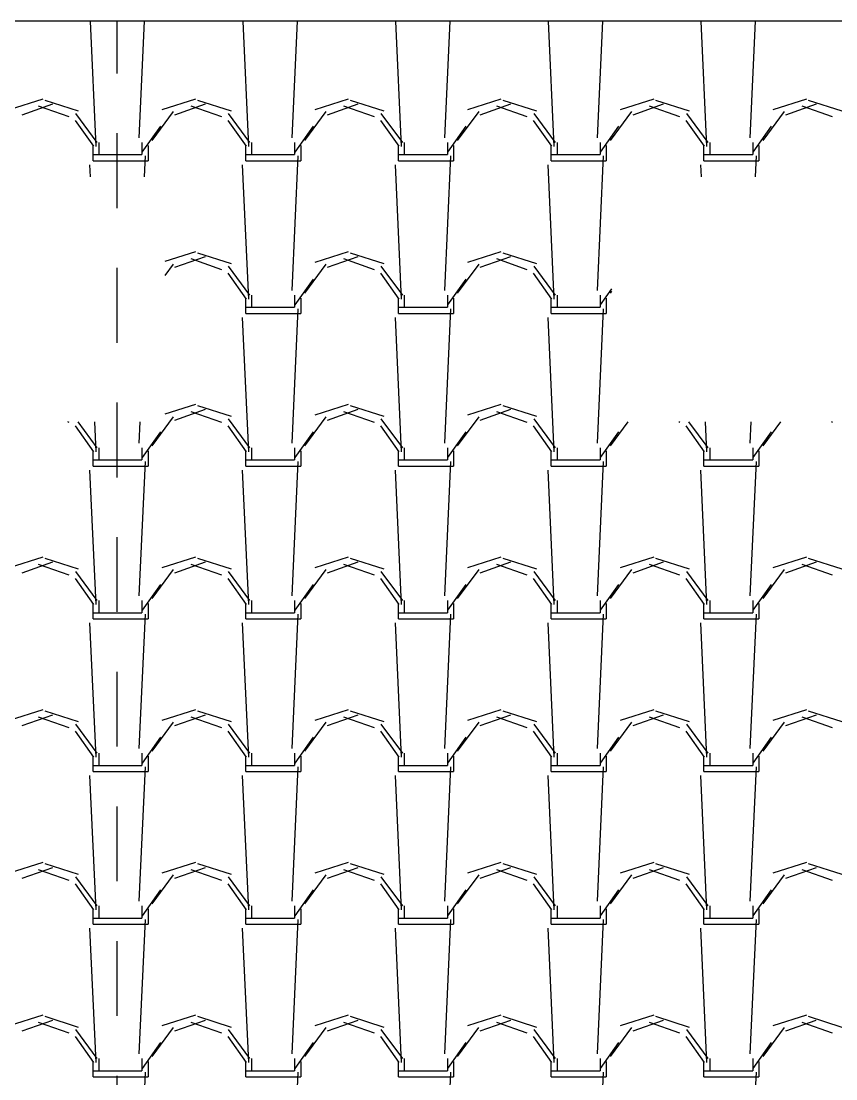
# Model space of a CAD drawing. Header units: millimetres. Extents: x 3923 to 4007, y 744 to 863.
# Drawn here: x 3938.466 to 3939.827, y 838.335 to 840.102 of the extents above; entities that cross this region are included whole.
import ezdxf

# ---------------------------------------------------------------- set-up
doc = ezdxf.new("R2010")
doc.units = ezdxf.units.MM
doc.linetypes.add('HIDDEN2', pattern=[0.1875, 0.125, -0.0625])
doc.layers.add('-HIDRO', color=8, linetype='Continuous')

msp = doc.modelspace()

# ---------------------------------------------------------------- linework, layer by layer
at = {"layer": '-HIDRO'}
msp.add_line((3941.0931, 840.1023), (3938.3715, 840.1023), dxfattribs=at)
at = {"layer": '-HIDRO', "linetype": 'Continuous'}
for p, q in [((3938.5915, 839.893), (3938.582, 840.1023)), ((3938.6638, 839.9076), (3938.6726, 840.1023)), ((3938.8466, 839.893), (3938.8371, 840.1023)), ((3938.9189, 839.9076), (3938.9278, 840.1023)), ((3939.1018, 839.893), (3939.0923, 840.1023)), ((3939.1741, 839.9076), (3939.1829, 840.1023)), ((3939.3569, 839.893), (3939.3474, 840.1023)), ((3939.4292, 839.9076), (3939.4381, 840.1023)), ((3939.6121, 839.893), (3939.6026, 840.1023)), ((3939.6844, 839.9076), (3939.6932, 840.1023)), ((3938.5026, 839.9719), (3938.4465, 839.9541)), ((3938.5624, 839.9518), (3938.5063, 839.9697)), ((3938.7577, 839.9719), (3938.7016, 839.9541)), ((3938.8176, 839.9518), (3938.7614, 839.9697)), ((3939.0129, 839.9719), (3938.9568, 839.9541)), ((3939.0727, 839.9518), (3939.0166, 839.9697)), ((3939.268, 839.9719), (3939.2119, 839.9541)), ((3939.3279, 839.9518), (3939.2717, 839.9697)), ((3939.5232, 839.9719), (3939.4671, 839.9541)), ((3939.583, 839.9518), (3939.5269, 839.9697)), ((3939.7783, 839.9719), (3939.7222, 839.9541)), ((3939.8382, 839.9518), (3939.782, 839.9697)), ((3938.5185, 839.9634), (3938.4675, 839.9455)), ((3938.5464, 839.9422), (3938.4953, 839.96)), ((3938.7205, 839.9513), (3938.6847, 839.9028)), ((3938.7737, 839.9634), (3938.7226, 839.9455)), ((3938.8015, 839.9422), (3938.7505, 839.96)), ((3938.9756, 839.9513), (3938.9399, 839.9028)), ((3939.0288, 839.9634), (3938.9778, 839.9455)), ((3939.0566, 839.9422), (3939.0056, 839.96)), ((3939.2308, 839.9513), (3939.195, 839.9028)), ((3939.284, 839.9634), (3939.2329, 839.9455)), ((3939.3118, 839.9422), (3939.2608, 839.96)), ((3939.4859, 839.9513), (3939.4502, 839.9028)), ((3939.5391, 839.9634), (3939.4881, 839.9455)), ((3939.5669, 839.9422), (3939.5159, 839.96)), ((3939.7411, 839.9513), (3939.7053, 839.9028)), ((3939.7943, 839.9634), (3939.7432, 839.9455)), ((3939.8221, 839.9422), (3939.7711, 839.96)), ((3938.5876, 839.8932), (3938.557, 839.9365)), ((3938.5935, 839.8995), (3938.5577, 839.948)), ((3938.8427, 839.8932), (3938.8121, 839.9365)), ((3938.8486, 839.8995), (3938.8129, 839.948)), ((3939.0979, 839.8932), (3939.0673, 839.9365)), ((3939.1038, 839.8995), (3939.068, 839.948)), ((3939.353, 839.8932), (3939.3224, 839.9365)), ((3939.3589, 839.8995), (3939.3232, 839.948)), ((3939.6082, 839.8932), (3939.5776, 839.9365)), ((3939.614, 839.8995), (3939.5783, 839.948)), ((3938.6989, 839.9266), (3938.6682, 839.8832)), ((3938.954, 839.9266), (3938.9234, 839.8832)), ((3939.2092, 839.9266), (3939.1786, 839.8832)), ((3939.4643, 839.9266), (3939.4337, 839.8832)), ((3939.7195, 839.9266), (3939.6889, 839.8832)), ((3938.5967, 839.8793), (3938.5967, 839.8997)), ((3938.6682, 839.8997), (3938.6682, 839.8793)), ((3938.8519, 839.8793), (3938.8519, 839.8997)), ((3938.9233, 839.8997), (3938.9233, 839.8793)), ((3939.107, 839.8793), (3939.107, 839.8997)), ((3939.1785, 839.8997), (3939.1785, 839.8793)), ((3939.3622, 839.8793), (3939.3622, 839.8997)), ((3939.4336, 839.8997), (3939.4336, 839.8793)), ((3939.6173, 839.8793), (3939.6173, 839.8997)), ((3939.6888, 839.8997), (3939.6888, 839.8793)), ((3938.5865, 839.8691), (3938.5865, 839.8946)), ((3938.5865, 839.8793), (3938.5967, 839.8793)), ((3938.5967, 839.8793), (3938.6682, 839.8793)), ((3938.6784, 839.8946), (3938.6784, 839.8691)), ((3938.8417, 839.8691), (3938.8417, 839.8946)), ((3938.8417, 839.8793), (3938.8519, 839.8793)), ((3938.8519, 839.8793), (3938.9233, 839.8793)), ((3938.9335, 839.8946), (3938.9335, 839.8691)), ((3939.0968, 839.8691), (3939.0968, 839.8946)), ((3939.0968, 839.8793), (3939.107, 839.8793)), ((3939.107, 839.8793), (3939.1785, 839.8793)), ((3939.1887, 839.8946), (3939.1887, 839.8691)), ((3939.352, 839.8691), (3939.352, 839.8946)), ((3939.352, 839.8793), (3939.3622, 839.8793)), ((3939.3622, 839.8793), (3939.4336, 839.8793)), ((3939.4438, 839.8946), (3939.4438, 839.8691)), ((3939.6071, 839.8691), (3939.6071, 839.8946)), ((3939.6071, 839.8793), (3939.6173, 839.8793)), ((3939.6173, 839.8793), (3939.6888, 839.8793)), ((3939.699, 839.8946), (3939.699, 839.8691)), ((3938.5822, 839.8422), (3938.5813, 839.8624)), ((3938.5865, 839.8691), (3938.5967, 839.8691)), ((3938.5967, 839.8691), (3938.6784, 839.8691)), ((3938.6724, 839.8422), (3938.674, 839.877)), ((3938.8466, 839.6378), (3938.8364, 839.8624)), ((3938.8417, 839.8691), (3938.8519, 839.8691)), ((3938.8519, 839.8691), (3938.9335, 839.8691)), ((3938.9189, 839.6525), (3938.9291, 839.877)), ((3939.1018, 839.6378), (3939.0916, 839.8624)), ((3939.0968, 839.8691), (3939.107, 839.8691)), ((3939.107, 839.8691), (3939.1887, 839.8691)), ((3939.1741, 839.6525), (3939.1843, 839.877)), ((3939.3569, 839.6378), (3939.3467, 839.8624)), ((3939.352, 839.8691), (3939.3622, 839.8691)), ((3939.3622, 839.8691), (3939.4438, 839.8691)), ((3939.4292, 839.6525), (3939.4394, 839.877)), ((3939.6028, 839.8422), (3939.6019, 839.8624)), ((3939.6071, 839.8691), (3939.6173, 839.8691)), ((3939.6173, 839.8691), (3939.699, 839.8691)), ((3939.693, 839.8422), (3939.6946, 839.877)), ((3938.7577, 839.7168), (3938.7066, 839.7005)), ((3938.7737, 839.7083), (3938.7226, 839.6904)), ((3938.8015, 839.687), (3938.7505, 839.7049)), ((3938.8176, 839.6967), (3938.7614, 839.7145)), ((3939.0129, 839.7168), (3938.9568, 839.6989)), ((3939.0288, 839.7083), (3938.9778, 839.6904)), ((3939.0567, 839.687), (3939.0056, 839.7049)), ((3939.0727, 839.6967), (3939.0166, 839.7145)), ((3939.268, 839.7168), (3939.2119, 839.6989)), ((3939.284, 839.7083), (3939.2329, 839.6904)), ((3939.3118, 839.687), (3939.2608, 839.7049)), ((3939.3279, 839.6967), (3939.2717, 839.7145)), ((3938.7205, 839.6962), (3938.7066, 839.6774)), ((3938.8486, 839.6443), (3938.8129, 839.6928)), ((3938.9756, 839.6962), (3938.9399, 839.6477)), ((3939.1038, 839.6443), (3939.068, 839.6928)), ((3939.2308, 839.6962), (3939.195, 839.6477)), ((3939.3589, 839.6443), (3939.3232, 839.6928)), ((3938.8427, 839.638), (3938.8121, 839.6814)), ((3938.954, 839.6714), (3938.9234, 839.6281)), ((3939.0979, 839.638), (3939.0673, 839.6814)), ((3939.2092, 839.6714), (3939.1786, 839.6281)), ((3939.353, 839.638), (3939.3224, 839.6814)), ((3939.4528, 839.6551), (3939.4337, 839.6281)), ((3939.4528, 839.6512), (3939.4502, 839.6477)), ((3938.8417, 839.6139), (3938.8417, 839.6395)), ((3938.8519, 839.6241), (3938.8519, 839.6446)), ((3938.9233, 839.6446), (3938.9233, 839.6241)), ((3938.9335, 839.6395), (3938.9335, 839.6139)), ((3939.0968, 839.6139), (3939.0968, 839.6395)), ((3939.107, 839.6241), (3939.107, 839.6446)), ((3939.1785, 839.6446), (3939.1785, 839.6241)), ((3939.1887, 839.6395), (3939.1887, 839.6139)), ((3939.352, 839.6139), (3939.352, 839.6395)), ((3939.3622, 839.6241), (3939.3622, 839.6446)), ((3939.4336, 839.6446), (3939.4336, 839.6241)), ((3939.4438, 839.6395), (3939.4438, 839.6139)), ((3938.8417, 839.6241), (3938.8519, 839.6241)), ((3938.8417, 839.6139), (3938.8519, 839.6139)), ((3938.8519, 839.6241), (3938.9233, 839.6241)), ((3938.8519, 839.6139), (3938.9335, 839.6139)), ((3938.9189, 839.3973), (3938.9291, 839.6218)), ((3939.0968, 839.6241), (3939.107, 839.6241)), ((3939.0968, 839.6139), (3939.107, 839.6139)), ((3939.107, 839.6241), (3939.1785, 839.6241)), ((3939.107, 839.6139), (3939.1887, 839.6139)), ((3939.1741, 839.3973), (3939.1843, 839.6218)), ((3939.352, 839.6241), (3939.3622, 839.6241)), ((3939.352, 839.6139), (3939.3622, 839.6139)), ((3939.3622, 839.6241), (3939.4336, 839.6241)), ((3939.3622, 839.6139), (3939.4438, 839.6139)), ((3939.4292, 839.3973), (3939.4394, 839.6218)), ((3938.8466, 839.3827), (3938.8364, 839.6072)), ((3939.1018, 839.3827), (3939.0916, 839.6072)), ((3939.3569, 839.3827), (3939.3467, 839.6072)), ((3938.7577, 839.4616), (3938.7066, 839.4454)), ((3938.8176, 839.4415), (3938.7614, 839.4594)), ((3939.0129, 839.4616), (3938.9568, 839.4438)), ((3939.0727, 839.4415), (3939.0166, 839.4594)), ((3939.268, 839.4616), (3939.2119, 839.4438)), ((3939.3279, 839.4415), (3939.2717, 839.4594)), ((3938.7205, 839.441), (3938.6847, 839.3925)), ((3938.7737, 839.4531), (3938.7226, 839.4352)), ((3938.8015, 839.4319), (3938.7505, 839.4497)), ((3938.8486, 839.3892), (3938.8129, 839.4377)), ((3938.9756, 839.441), (3938.9399, 839.3925)), ((3939.0288, 839.4531), (3938.9778, 839.4352)), ((3939.0567, 839.4319), (3939.0056, 839.4497)), ((3939.1038, 839.3892), (3939.068, 839.4377)), ((3939.2308, 839.441), (3939.195, 839.3925)), ((3939.284, 839.4531), (3939.2329, 839.4352)), ((3939.3118, 839.4319), (3939.2608, 839.4497)), ((3939.3589, 839.3892), (3939.3232, 839.4377)), ((3938.5464, 839.4319), (3938.5444, 839.4326)), ((3938.5876, 839.3829), (3938.557, 839.4262)), ((3938.5935, 839.3892), (3938.5615, 839.4326)), ((3938.5915, 839.3827), (3938.5892, 839.4326)), ((3938.6638, 839.3973), (3938.6654, 839.4326)), ((3938.8427, 839.3829), (3938.8121, 839.4262)), ((3939.0979, 839.3829), (3939.0673, 839.4262)), ((3939.353, 839.3829), (3939.3224, 839.4262)), ((3939.4797, 839.4326), (3939.4502, 839.3925)), ((3939.567, 839.4319), (3939.565, 839.4326)), ((3939.6082, 839.3829), (3939.5776, 839.4262)), ((3939.614, 839.3892), (3939.5821, 839.4326)), ((3939.6121, 839.3827), (3939.6098, 839.4326)), ((3939.6844, 839.3973), (3939.686, 839.4326)), ((3939.7348, 839.4326), (3939.7053, 839.3925)), ((3939.8221, 839.4319), (3939.8201, 839.4326)), ((3938.6989, 839.4163), (3938.6683, 839.3729)), ((3938.954, 839.4163), (3938.9234, 839.3729)), ((3939.2092, 839.4163), (3939.1786, 839.3729)), ((3939.4643, 839.4163), (3939.4337, 839.3729)), ((3939.7195, 839.4163), (3939.6889, 839.3729)), ((3938.5865, 839.3588), (3938.5865, 839.3843)), ((3938.5967, 839.369), (3938.5967, 839.3894)), ((3938.6682, 839.3894), (3938.6682, 839.369)), ((3938.6784, 839.3843), (3938.6784, 839.3588)), ((3938.8417, 839.3588), (3938.8417, 839.3843)), ((3938.8519, 839.369), (3938.8519, 839.3894)), ((3938.9233, 839.3894), (3938.9233, 839.369)), ((3938.9335, 839.3843), (3938.9335, 839.3588)), ((3939.0968, 839.3588), (3939.0968, 839.3843)), ((3939.107, 839.369), (3939.107, 839.3894)), ((3939.1785, 839.3894), (3939.1785, 839.369)), ((3939.1887, 839.3843), (3939.1887, 839.3588)), ((3939.352, 839.3588), (3939.352, 839.3843)), ((3939.3622, 839.369), (3939.3622, 839.3894)), ((3939.4336, 839.3894), (3939.4336, 839.369)), ((3939.4438, 839.3843), (3939.4438, 839.3588)), ((3939.6071, 839.3588), (3939.6071, 839.3843)), ((3939.6173, 839.369), (3939.6173, 839.3894)), ((3939.6888, 839.3894), (3939.6888, 839.369)), ((3939.699, 839.3843), (3939.699, 839.3588)), ((3938.5865, 839.369), (3938.5967, 839.369)), ((3938.5967, 839.369), (3938.6682, 839.369)), ((3938.6638, 839.1422), (3938.674, 839.3667)), ((3938.8417, 839.369), (3938.8519, 839.369)), ((3938.8519, 839.369), (3938.9233, 839.369)), ((3938.9189, 839.1422), (3938.9291, 839.3667)), ((3939.0968, 839.369), (3939.107, 839.369)), ((3939.107, 839.369), (3939.1785, 839.369)), ((3939.1741, 839.1422), (3939.1843, 839.3667)), ((3939.352, 839.369), (3939.3622, 839.369)), ((3939.3622, 839.369), (3939.4336, 839.369)), ((3939.4292, 839.1422), (3939.4394, 839.3667)), ((3939.6071, 839.369), (3939.6173, 839.369)), ((3939.6173, 839.369), (3939.6888, 839.369)), ((3939.6844, 839.1422), (3939.6946, 839.3667)), ((3938.5915, 839.1275), (3938.5813, 839.3521)), ((3938.5865, 839.3588), (3938.5967, 839.3588)), ((3938.5967, 839.3588), (3938.6784, 839.3588)), ((3938.8466, 839.1275), (3938.8364, 839.3521)), ((3938.8417, 839.3588), (3938.8519, 839.3588)), ((3938.8519, 839.3588), (3938.9335, 839.3588)), ((3939.1018, 839.1275), (3939.0916, 839.3521)), ((3939.0968, 839.3588), (3939.107, 839.3588)), ((3939.107, 839.3588), (3939.1887, 839.3588)), ((3939.3569, 839.1275), (3939.3467, 839.3521)), ((3939.352, 839.3588), (3939.3622, 839.3588)), ((3939.3622, 839.3588), (3939.4438, 839.3588)), ((3939.6121, 839.1275), (3939.6019, 839.3521)), ((3939.6071, 839.3588), (3939.6173, 839.3588)), ((3939.6173, 839.3588), (3939.699, 839.3588)), ((3938.5026, 839.2065), (3938.4465, 839.1886)), ((3938.7577, 839.2065), (3938.7016, 839.1886)), ((3939.0129, 839.2065), (3938.9568, 839.1886)), ((3939.268, 839.2065), (3939.2119, 839.1886)), ((3939.5232, 839.2065), (3939.4671, 839.1886)), ((3939.7783, 839.2065), (3939.7222, 839.1886)), ((3938.5185, 839.198), (3938.4675, 839.1801)), ((3938.5464, 839.1767), (3938.4953, 839.1946)), ((3938.5624, 839.1864), (3938.5063, 839.2042)), ((3938.7737, 839.198), (3938.7226, 839.1801)), ((3938.8015, 839.1767), (3938.7505, 839.1946)), ((3938.8176, 839.1864), (3938.7614, 839.2042)), ((3939.0288, 839.198), (3938.9778, 839.1801)), ((3939.0567, 839.1767), (3939.0056, 839.1946)), ((3939.0727, 839.1864), (3939.0166, 839.2042)), ((3939.284, 839.198), (3939.2329, 839.1801)), ((3939.3118, 839.1767), (3939.2608, 839.1946)), ((3939.3279, 839.1864), (3939.2717, 839.2042)), ((3939.5391, 839.198), (3939.4881, 839.1801)), ((3939.567, 839.1767), (3939.5159, 839.1946)), ((3939.583, 839.1864), (3939.5269, 839.2042)), ((3939.7943, 839.198), (3939.7432, 839.1801)), ((3939.8221, 839.1767), (3939.7711, 839.1946)), ((3939.8382, 839.1864), (3939.782, 839.2042)), ((3938.5876, 839.1277), (3938.557, 839.1711)), ((3938.5935, 839.134), (3938.5577, 839.1825)), ((3938.7205, 839.1859), (3938.6847, 839.1374)), ((3938.8427, 839.1277), (3938.8121, 839.1711)), ((3938.8486, 839.134), (3938.8129, 839.1825)), ((3938.9756, 839.1859), (3938.9399, 839.1374)), ((3939.0979, 839.1277), (3939.0673, 839.1711)), ((3939.1038, 839.134), (3939.068, 839.1825)), ((3939.2308, 839.1859), (3939.195, 839.1374)), ((3939.353, 839.1277), (3939.3224, 839.1711)), ((3939.3589, 839.134), (3939.3232, 839.1825)), ((3939.4859, 839.1859), (3939.4502, 839.1374)), ((3939.6082, 839.1277), (3939.5776, 839.1711)), ((3939.6141, 839.134), (3939.5783, 839.1825)), ((3939.741, 839.1859), (3939.7053, 839.1374)), ((3938.6989, 839.1611), (3938.6683, 839.1178)), ((3938.954, 839.1612), (3938.9234, 839.1178)), ((3939.2092, 839.1612), (3939.1786, 839.1178)), ((3939.4643, 839.1612), (3939.4337, 839.1178)), ((3939.7195, 839.1612), (3939.6889, 839.1178)), ((3938.5865, 839.1036), (3938.5865, 839.1292)), ((3938.5967, 839.1138), (3938.5967, 839.1343)), ((3938.6682, 839.1343), (3938.6682, 839.1138)), ((3938.6784, 839.1292), (3938.6784, 839.1036)), ((3938.8417, 839.1036), (3938.8417, 839.1292)), ((3938.8519, 839.1138), (3938.8519, 839.1343)), ((3938.9233, 839.1343), (3938.9233, 839.1138)), ((3938.9335, 839.1292), (3938.9335, 839.1036)), ((3939.0968, 839.1036), (3939.0968, 839.1292)), ((3939.107, 839.1138), (3939.107, 839.1343)), ((3939.1785, 839.1343), (3939.1785, 839.1138)), ((3939.1887, 839.1292), (3939.1887, 839.1036)), ((3939.352, 839.1036), (3939.352, 839.1292)), ((3939.3622, 839.1138), (3939.3622, 839.1343)), ((3939.4336, 839.1343), (3939.4336, 839.1138)), ((3939.4438, 839.1292), (3939.4438, 839.1036)), ((3939.6071, 839.1036), (3939.6071, 839.1292)), ((3939.6173, 839.1138), (3939.6173, 839.1343)), ((3939.6888, 839.1343), (3939.6888, 839.1138)), ((3939.699, 839.1292), (3939.699, 839.1036)), ((3938.5865, 839.1138), (3938.5967, 839.1138)), ((3938.5865, 839.1036), (3938.5967, 839.1036)), ((3938.5967, 839.1138), (3938.6682, 839.1138)), ((3938.5967, 839.1036), (3938.6784, 839.1036)), ((3938.6638, 838.887), (3938.674, 839.1116)), ((3938.8417, 839.1138), (3938.8519, 839.1138)), ((3938.8417, 839.1036), (3938.8519, 839.1036)), ((3938.8519, 839.1138), (3938.9233, 839.1138)), ((3938.8519, 839.1036), (3938.9335, 839.1036)), ((3938.9189, 838.887), (3938.9291, 839.1115)), ((3939.0968, 839.1138), (3939.107, 839.1138)), ((3939.0968, 839.1036), (3939.107, 839.1036)), ((3939.107, 839.1138), (3939.1785, 839.1138)), ((3939.107, 839.1036), (3939.1887, 839.1036)), ((3939.1741, 838.887), (3939.1843, 839.1115)), ((3939.352, 839.1138), (3939.3622, 839.1138)), ((3939.352, 839.1036), (3939.3622, 839.1036)), ((3939.3622, 839.1138), (3939.4336, 839.1138)), ((3939.3622, 839.1036), (3939.4438, 839.1036)), ((3939.4292, 838.887), (3939.4394, 839.1115)), ((3939.6071, 839.1138), (3939.6173, 839.1138)), ((3939.6071, 839.1036), (3939.6173, 839.1036)), ((3939.6173, 839.1138), (3939.6888, 839.1138)), ((3939.6173, 839.1036), (3939.699, 839.1036)), ((3939.6844, 838.887), (3939.6946, 839.1115)), ((3938.5915, 838.8724), (3938.5813, 839.0969)), ((3938.8466, 838.8724), (3938.8364, 839.0969)), ((3939.1018, 838.8724), (3939.0916, 839.0969)), ((3939.3569, 838.8724), (3939.3467, 839.0969)), ((3939.6121, 838.8724), (3939.6019, 839.0969)), ((3938.5026, 838.9513), (3938.4465, 838.9335)), ((3938.5185, 838.9428), (3938.4675, 838.9249)), ((3938.5624, 838.9312), (3938.5063, 838.9491)), ((3938.7577, 838.9513), (3938.7016, 838.9335)), ((3938.7737, 838.9428), (3938.7226, 838.9249)), ((3938.8176, 838.9312), (3938.7614, 838.9491)), ((3939.0129, 838.9513), (3938.9568, 838.9335)), ((3939.0288, 838.9428), (3938.9778, 838.9249)), ((3939.0727, 838.9312), (3939.0166, 838.9491)), ((3939.268, 838.9513), (3939.2119, 838.9335)), ((3939.284, 838.9428), (3939.2329, 838.9249)), ((3939.3279, 838.9312), (3939.2717, 838.9491)), ((3939.5232, 838.9513), (3939.4671, 838.9335)), ((3939.5391, 838.9428), (3939.4881, 838.9249)), ((3939.583, 838.9312), (3939.5269, 838.9491)), ((3939.7783, 838.9513), (3939.7222, 838.9335)), ((3939.7943, 838.9428), (3939.7432, 838.9249)), ((3939.8382, 838.9312), (3939.782, 838.9491)), ((3938.5464, 838.9216), (3938.4953, 838.9394)), ((3938.5935, 838.8789), (3938.5577, 838.9274)), ((3938.7205, 838.9307), (3938.6847, 838.8822)), ((3938.8015, 838.9216), (3938.7505, 838.9394)), ((3938.8486, 838.8789), (3938.8129, 838.9274)), ((3938.9756, 838.9307), (3938.9399, 838.8822)), ((3939.0567, 838.9216), (3939.0056, 838.9394)), ((3939.1038, 838.8789), (3939.068, 838.9274)), ((3939.2308, 838.9307), (3939.195, 838.8822)), ((3939.3118, 838.9216), (3939.2608, 838.9394)), ((3939.3589, 838.8789), (3939.3232, 838.9274)), ((3939.4859, 838.9307), (3939.4502, 838.8822)), ((3939.567, 838.9216), (3939.5159, 838.9394)), ((3939.6141, 838.8789), (3939.5783, 838.9274)), ((3939.741, 838.9307), (3939.7053, 838.8822)), ((3939.8221, 838.9216), (3939.7711, 838.9394)), ((3938.5876, 838.8726), (3938.557, 838.9159)), ((3938.6989, 838.906), (3938.6683, 838.8626)), ((3938.8427, 838.8726), (3938.8121, 838.9159)), ((3938.954, 838.906), (3938.9234, 838.8626)), ((3939.0979, 838.8726), (3939.0673, 838.9159)), ((3939.2092, 838.906), (3939.1786, 838.8626)), ((3939.353, 838.8726), (3939.3224, 838.9159)), ((3939.4643, 838.906), (3939.4337, 838.8626)), ((3939.6082, 838.8726), (3939.5776, 838.9159)), ((3939.7195, 838.906), (3939.6889, 838.8626)), ((3938.5865, 838.8485), (3938.5865, 838.874)), ((3938.5967, 838.8587), (3938.5967, 838.8791)), ((3938.6682, 838.8791), (3938.6682, 838.8587)), ((3938.6784, 838.874), (3938.6784, 838.8485)), ((3938.8417, 838.8485), (3938.8417, 838.874)), ((3938.8519, 838.8587), (3938.8519, 838.8791)), ((3938.9233, 838.8791), (3938.9233, 838.8587)), ((3938.9335, 838.874), (3938.9335, 838.8485)), ((3939.0968, 838.8485), (3939.0968, 838.874)), ((3939.107, 838.8587), (3939.107, 838.8791)), ((3939.1785, 838.8791), (3939.1785, 838.8587)), ((3939.1887, 838.874), (3939.1887, 838.8485)), ((3939.352, 838.8485), (3939.352, 838.874)), ((3939.3622, 838.8587), (3939.3622, 838.8791)), ((3939.4336, 838.8791), (3939.4336, 838.8587)), ((3939.4438, 838.874), (3939.4438, 838.8485)), ((3939.6071, 838.8485), (3939.6071, 838.874)), ((3939.6173, 838.8587), (3939.6173, 838.8791)), ((3939.6888, 838.8791), (3939.6888, 838.8587)), ((3939.699, 838.874), (3939.699, 838.8485)), ((3938.5865, 838.8587), (3938.5967, 838.8587)), ((3938.5967, 838.8587), (3938.6682, 838.8587)), ((3938.6638, 838.6319), (3938.674, 838.8564)), ((3938.8417, 838.8587), (3938.8519, 838.8587)), ((3938.8519, 838.8587), (3938.9233, 838.8587)), ((3938.9189, 838.6319), (3938.9291, 838.8564)), ((3939.0968, 838.8587), (3939.107, 838.8587)), ((3939.107, 838.8587), (3939.1785, 838.8587)), ((3939.1741, 838.6319), (3939.1843, 838.8564)), ((3939.352, 838.8587), (3939.3622, 838.8587)), ((3939.3622, 838.8587), (3939.4336, 838.8587)), ((3939.4292, 838.6319), (3939.4394, 838.8564)), ((3939.6071, 838.8587), (3939.6173, 838.8587)), ((3939.6173, 838.8587), (3939.6888, 838.8587)), ((3939.6844, 838.6319), (3939.6946, 838.8564)), ((3938.5915, 838.6172), (3938.5813, 838.8418)), ((3938.5865, 838.8485), (3938.5967, 838.8485)), ((3938.5967, 838.8485), (3938.6784, 838.8485)), ((3938.8466, 838.6172), (3938.8364, 838.8418)), ((3938.8417, 838.8485), (3938.8519, 838.8485)), ((3938.8519, 838.8485), (3938.9335, 838.8485)), ((3939.1018, 838.6172), (3939.0916, 838.8418)), ((3939.0968, 838.8485), (3939.107, 838.8485)), ((3939.107, 838.8485), (3939.1887, 838.8485)), ((3939.3569, 838.6172), (3939.3467, 838.8418)), ((3939.352, 838.8485), (3939.3622, 838.8485)), ((3939.3622, 838.8485), (3939.4438, 838.8485)), ((3939.6121, 838.6172), (3939.6019, 838.8418)), ((3939.6071, 838.8485), (3939.6173, 838.8485)), ((3939.6173, 838.8485), (3939.699, 838.8485)), ((3938.5026, 838.6962), (3938.4465, 838.6783)), ((3938.5624, 838.6761), (3938.5063, 838.6939)), ((3938.7577, 838.6962), (3938.7016, 838.6783)), ((3938.8176, 838.6761), (3938.7614, 838.6939)), ((3939.0129, 838.6962), (3938.9568, 838.6783)), ((3939.0727, 838.6761), (3939.0166, 838.6939)), ((3939.268, 838.6962), (3939.2119, 838.6783)), ((3939.3279, 838.6761), (3939.2717, 838.6939)), ((3939.5232, 838.6962), (3939.4671, 838.6783)), ((3939.583, 838.6761), (3939.5269, 838.6939)), ((3939.7783, 838.6962), (3939.7222, 838.6783)), ((3939.8382, 838.6761), (3939.782, 838.6939)), ((3938.5185, 838.6876), (3938.4675, 838.6698)), ((3938.5464, 838.6664), (3938.4953, 838.6843)), ((3938.7205, 838.6756), (3938.6847, 838.6271)), ((3938.7737, 838.6876), (3938.7226, 838.6698)), ((3938.8015, 838.6664), (3938.7505, 838.6843)), ((3938.9756, 838.6756), (3938.9399, 838.6271)), ((3939.0288, 838.6876), (3938.9778, 838.6698)), ((3939.0567, 838.6664), (3939.0056, 838.6843)), ((3939.2308, 838.6756), (3939.195, 838.6271)), ((3939.284, 838.6876), (3939.2329, 838.6698)), ((3939.3118, 838.6664), (3939.2608, 838.6843)), ((3939.4859, 838.6756), (3939.4502, 838.6271)), ((3939.5391, 838.6876), (3939.4881, 838.6698)), ((3939.567, 838.6664), (3939.5159, 838.6843)), ((3939.741, 838.6756), (3939.7053, 838.6271)), ((3939.7943, 838.6876), (3939.7432, 838.6698)), ((3939.8221, 838.6664), (3939.7711, 838.6843)), ((3938.5876, 838.6174), (3938.557, 838.6608)), ((3938.5935, 838.6237), (3938.5577, 838.6722)), ((3938.8427, 838.6174), (3938.8121, 838.6608)), ((3938.8486, 838.6237), (3938.8129, 838.6722)), ((3939.0979, 838.6174), (3939.0673, 838.6608)), ((3939.1038, 838.6237), (3939.068, 838.6722)), ((3939.353, 838.6174), (3939.3224, 838.6608)), ((3939.3589, 838.6237), (3939.3232, 838.6722)), ((3939.6082, 838.6174), (3939.5776, 838.6608)), ((3939.6141, 838.6237), (3939.5783, 838.6722)), ((3938.6989, 838.6509), (3938.6683, 838.6075)), ((3938.954, 838.6509), (3938.9234, 838.6075)), ((3939.2092, 838.6509), (3939.1786, 838.6075)), ((3939.4643, 838.6509), (3939.4337, 838.6075)), ((3939.7195, 838.6509), (3939.6889, 838.6075)), ((3938.5967, 838.6035), (3938.5967, 838.624)), ((3938.6682, 838.624), (3938.6682, 838.6035)), ((3938.8519, 838.6035), (3938.8519, 838.624)), ((3938.9233, 838.624), (3938.9233, 838.6035)), ((3939.107, 838.6035), (3939.107, 838.624)), ((3939.1785, 838.624), (3939.1785, 838.6035)), ((3939.3622, 838.6035), (3939.3622, 838.624)), ((3939.4336, 838.624), (3939.4336, 838.6035)), ((3939.6173, 838.6035), (3939.6173, 838.624)), ((3939.6888, 838.624), (3939.6888, 838.6035)), ((3938.5865, 838.5933), (3938.5865, 838.6189)), ((3938.6784, 838.6189), (3938.6784, 838.5933)), ((3938.8417, 838.5933), (3938.8417, 838.6189)), ((3938.9335, 838.6189), (3938.9335, 838.5933)), ((3939.0968, 838.5933), (3939.0968, 838.6189)), ((3939.1887, 838.6189), (3939.1887, 838.5933)), ((3939.352, 838.5933), (3939.352, 838.6189)), ((3939.4438, 838.6189), (3939.4438, 838.5933)), ((3939.6071, 838.5933), (3939.6071, 838.6189)), ((3939.699, 838.6189), (3939.699, 838.5933)), ((3938.5865, 838.6035), (3938.5967, 838.6035)), ((3938.5865, 838.5933), (3938.5967, 838.5933)), ((3938.5967, 838.6035), (3938.6682, 838.6035)), ((3938.5967, 838.5933), (3938.6784, 838.5933)), ((3938.6638, 838.3767), (3938.674, 838.6013)), ((3938.8417, 838.6035), (3938.8519, 838.6035)), ((3938.8417, 838.5933), (3938.8519, 838.5933)), ((3938.8519, 838.6035), (3938.9233, 838.6035)), ((3938.8519, 838.5933), (3938.9335, 838.5933)), ((3938.9189, 838.3767), (3938.9291, 838.6012)), ((3939.0968, 838.6035), (3939.107, 838.6035)), ((3939.0968, 838.5933), (3939.107, 838.5933)), ((3939.107, 838.6035), (3939.1785, 838.6035)), ((3939.107, 838.5933), (3939.1887, 838.5933)), ((3939.1741, 838.3767), (3939.1843, 838.6012)), ((3939.352, 838.6035), (3939.3622, 838.6035)), ((3939.352, 838.5933), (3939.3622, 838.5933)), ((3939.3622, 838.6035), (3939.4336, 838.6035)), ((3939.3622, 838.5933), (3939.4438, 838.5933)), ((3939.4292, 838.3767), (3939.4394, 838.6012)), ((3939.6071, 838.6035), (3939.6173, 838.6035)), ((3939.6071, 838.5933), (3939.6173, 838.5933)), ((3939.6173, 838.6035), (3939.6888, 838.6035)), ((3939.6173, 838.5933), (3939.699, 838.5933)), ((3939.6844, 838.3767), (3939.6946, 838.6012)), ((3938.5915, 838.3621), (3938.5813, 838.5866)), ((3938.8466, 838.3621), (3938.8364, 838.5866)), ((3939.1018, 838.3621), (3939.0916, 838.5866)), ((3939.3569, 838.3621), (3939.3467, 838.5866)), ((3939.6121, 838.3621), (3939.6019, 838.5866)), ((3938.5026, 838.441), (3938.4465, 838.4232)), ((3938.5185, 838.4325), (3938.4675, 838.4146)), ((3938.5464, 838.4113), (3938.4953, 838.4291)), ((3938.5624, 838.4209), (3938.5063, 838.4388)), ((3938.7577, 838.441), (3938.7016, 838.4232)), ((3938.7737, 838.4325), (3938.7226, 838.4146)), ((3938.8015, 838.4113), (3938.7505, 838.4291)), ((3938.8176, 838.4209), (3938.7614, 838.4388)), ((3939.0129, 838.441), (3938.9568, 838.4232)), ((3939.0288, 838.4325), (3938.9778, 838.4146)), ((3939.0567, 838.4113), (3939.0056, 838.4291)), ((3939.0727, 838.4209), (3939.0166, 838.4388)), ((3939.268, 838.441), (3939.2119, 838.4232)), ((3939.2839, 838.4325), (3939.2329, 838.4146)), ((3939.3118, 838.4113), (3939.2608, 838.4291)), ((3939.3279, 838.4209), (3939.2717, 838.4388)), ((3939.5232, 838.441), (3939.4671, 838.4232)), ((3939.5391, 838.4325), (3939.4881, 838.4146)), ((3939.567, 838.4113), (3939.5159, 838.4291)), ((3939.583, 838.4209), (3939.5269, 838.4388)), ((3939.7783, 838.441), (3939.7222, 838.4232)), ((3939.7942, 838.4325), (3939.7432, 838.4146)), ((3939.8221, 838.4113), (3939.7711, 838.4291)), ((3939.8382, 838.4209), (3939.782, 838.4388)), ((3938.5935, 838.3686), (3938.5577, 838.4171)), ((3938.7205, 838.4204), (3938.6847, 838.3719)), ((3938.8486, 838.3686), (3938.8129, 838.4171)), ((3938.9756, 838.4204), (3938.9399, 838.3719)), ((3939.1038, 838.3686), (3939.068, 838.4171)), ((3939.2307, 838.4204), (3939.195, 838.3719)), ((3939.3589, 838.3686), (3939.3232, 838.4171)), ((3939.4859, 838.4204), (3939.4502, 838.3719)), ((3939.6141, 838.3686), (3939.5783, 838.4171)), ((3939.741, 838.4204), (3939.7053, 838.3719)), ((3938.5876, 838.3623), (3938.557, 838.4056)), ((3938.6989, 838.3957), (3938.6683, 838.3523)), ((3938.8427, 838.3623), (3938.8121, 838.4056)), ((3938.954, 838.3957), (3938.9234, 838.3523)), ((3939.0979, 838.3623), (3939.0673, 838.4056)), ((3939.2092, 838.3957), (3939.1786, 838.3523)), ((3939.353, 838.3623), (3939.3224, 838.4056)), ((3939.4643, 838.3957), (3939.4337, 838.3523)), ((3939.6082, 838.3623), (3939.5776, 838.4056)), ((3939.7195, 838.3957), (3939.6889, 838.3523)), ((3938.5865, 838.3382), (3938.5865, 838.3637)), ((3938.5967, 838.3484), (3938.5967, 838.3688)), ((3938.6682, 838.3688), (3938.6682, 838.3484)), ((3938.6784, 838.3637), (3938.6784, 838.3382)), ((3938.8417, 838.3382), (3938.8417, 838.3637)), ((3938.8519, 838.3484), (3938.8519, 838.3688)), ((3938.9233, 838.3688), (3938.9233, 838.3484)), ((3938.9335, 838.3637), (3938.9335, 838.3382)), ((3939.0968, 838.3382), (3939.0968, 838.3637)), ((3939.107, 838.3484), (3939.107, 838.3688)), ((3939.1785, 838.3688), (3939.1785, 838.3484)), ((3939.1887, 838.3637), (3939.1887, 838.3382)), ((3939.352, 838.3382), (3939.352, 838.3637)), ((3939.3622, 838.3484), (3939.3622, 838.3688)), ((3939.4336, 838.3688), (3939.4336, 838.3484)), ((3939.4438, 838.3637), (3939.4438, 838.3382)), ((3939.6071, 838.3382), (3939.6071, 838.3637)), ((3939.6173, 838.3484), (3939.6173, 838.3688)), ((3939.6888, 838.3688), (3939.6888, 838.3484)), ((3939.699, 838.3637), (3939.699, 838.3382)), ((3938.5865, 838.3484), (3938.5967, 838.3484)), ((3938.5967, 838.3484), (3938.6682, 838.3484)), ((3938.6638, 838.1216), (3938.674, 838.3461)), ((3938.8417, 838.3484), (3938.8519, 838.3484)), ((3938.8519, 838.3484), (3938.9233, 838.3484)), ((3938.9189, 838.1216), (3938.9291, 838.3461)), ((3939.0968, 838.3484), (3939.107, 838.3484)), ((3939.107, 838.3484), (3939.1785, 838.3484)), ((3939.1741, 838.1216), (3939.1843, 838.3461)), ((3939.352, 838.3484), (3939.3622, 838.3484)), ((3939.3622, 838.3484), (3939.4336, 838.3484)), ((3939.4292, 838.1216), (3939.4394, 838.3461)), ((3939.6071, 838.3484), (3939.6173, 838.3484)), ((3939.6173, 838.3484), (3939.6888, 838.3484)), ((3939.6844, 838.1216), (3939.6946, 838.3461)), ((3938.5865, 838.3382), (3938.5967, 838.3382)), ((3938.5967, 838.3382), (3938.6784, 838.3382)), ((3938.8417, 838.3382), (3938.8519, 838.3382)), ((3938.8519, 838.3382), (3938.9335, 838.3382)), ((3939.0968, 838.3382), (3939.107, 838.3382)), ((3939.107, 838.3382), (3939.1887, 838.3382)), ((3939.352, 838.3382), (3939.3622, 838.3382)), ((3939.3622, 838.3382), (3939.4438, 838.3382)), ((3939.6071, 838.3382), (3939.6173, 838.3382)), ((3939.6173, 838.3382), (3939.699, 838.3382))]:
    msp.add_line(p, q, dxfattribs=at)
at = {"layer": '-HIDRO', "linetype": 'HIDDEN2'}
msp.add_line((3938.6267, 836.19), (3938.6267, 840.1023), dxfattribs=at)

doc.saveas('drawing.dxf')
